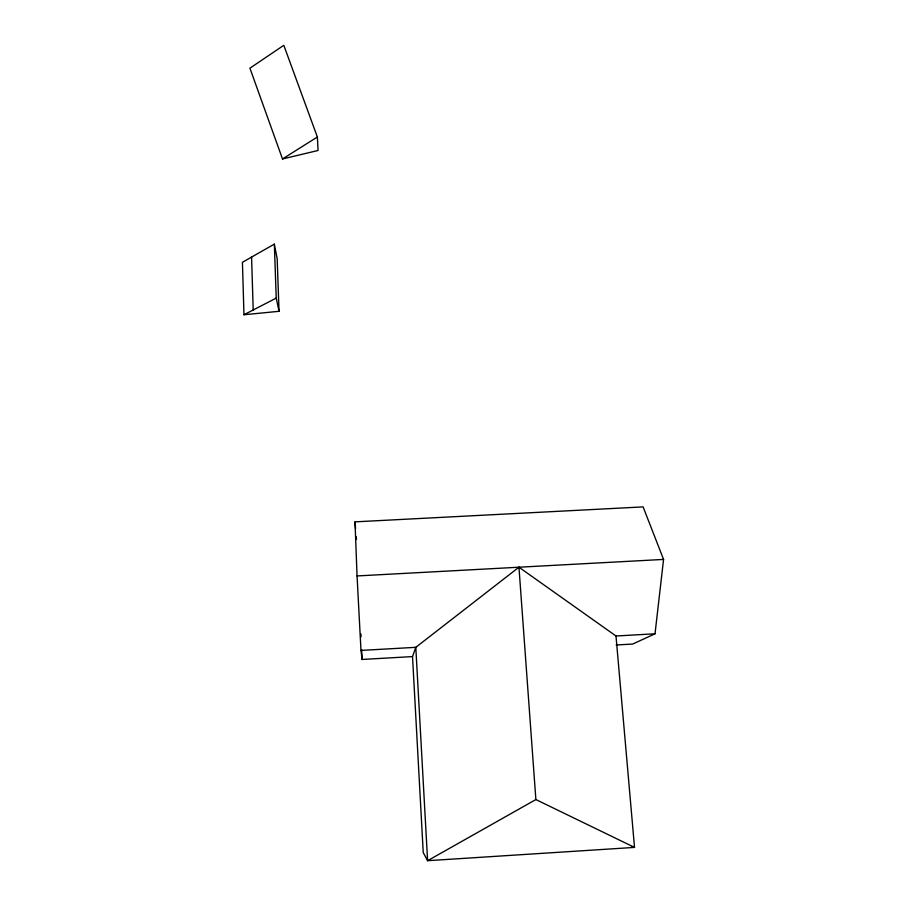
<?xml version="1.0" encoding="UTF-8"?>
<svg xmlns="http://www.w3.org/2000/svg" width="906" height="906" viewBox="0 0 906 906"><rect width="100%" height="100%" fill="white"/><g stroke="black" fill="none" stroke-linecap="round" stroke-linejoin="round"><path stroke-width="1.36" d="M655.015 633.792L663.566 559.421L643.101 506.896L355.005 521.856L357.055 575.944L360.984 650.417L362.106 659.455L412.524 656.59L415.797 647.326L518.957 567.213L616.001 636.001L655.015 633.792L632.716 644.053L616.137 644.993M282.502 158.958L317.372 137.01L283.805 45.3L249.92 68.188L282.502 158.958L318.063 150.487L317.372 137.01M274.348 244.122L242.434 262.298L243.963 314.756L279.037 311.302L277.179 258.731L274.348 244.122L276.228 298.097L279.037 311.302M616.001 636.001L634.517 847.404L535.876 799.556L427.598 860.7L423.238 852.591L412.524 656.59M243.963 314.756L276.228 298.097M360.984 650.417L415.797 647.326L427.598 860.7L634.517 847.404L631.844 846.532M357.055 575.944L663.566 559.421M355.005 521.856L355.571 528.64M356.239 536.782L356.466 539.5M518.957 567.213L535.876 799.556M360.928 634.041L361.052 636.861M361.641 649.568L362.106 659.455M251.574 257.1L253.204 309.988"/></g></svg>
